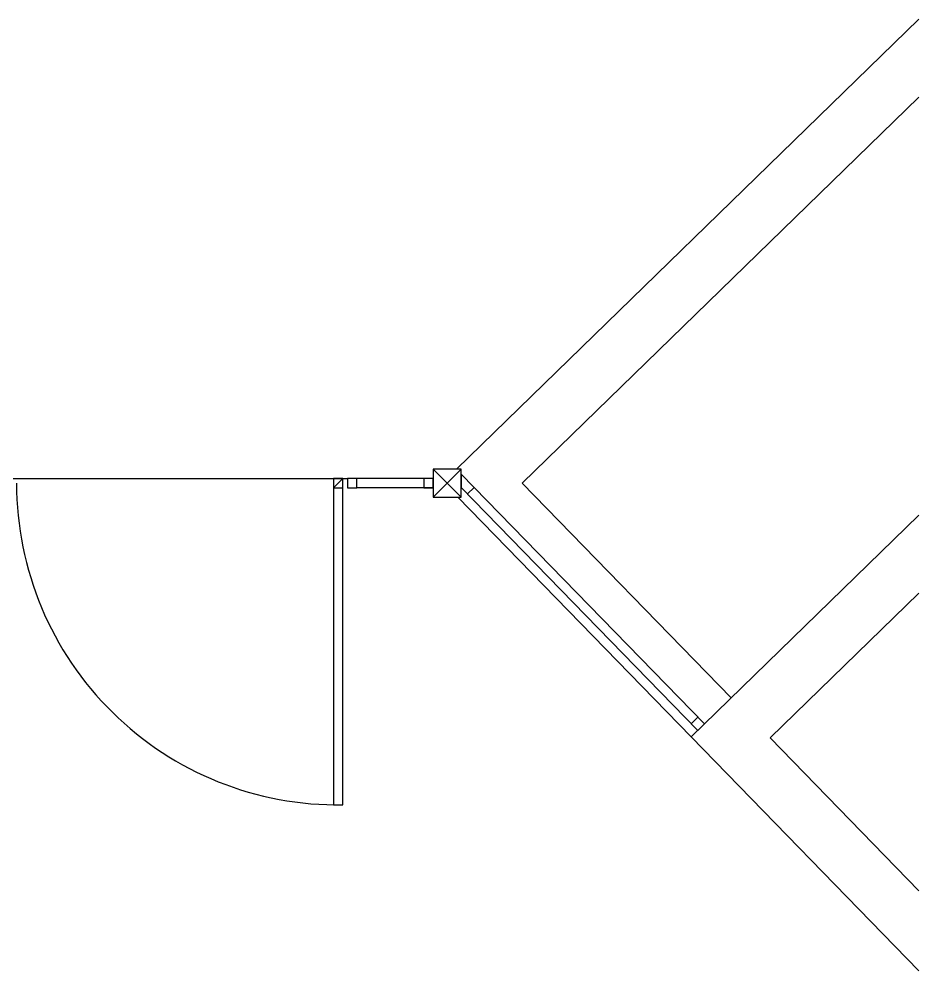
# Model space of a CAD drawing. Extents: x -6708 to 51378, y -17661 to 34250.
# Drawn here: x 29622 to 34449, y 725 to 5831 of the extents above; entities that cross this region are included whole.
import ezdxf

# ---------------------------------------------------------------- set-up
doc = ezdxf.new("R2010")
doc.units = 0
doc.header["$LTSCALE"] = 5
doc.header["$MEASUREMENT"] = 0
doc.layers.add('0-BCA', color=33, linetype='CONTINUOUS')
doc.layers.add('0-TEXT', color=7, linetype='CONTINUOUS')

msp = doc.modelspace()

# ---------------------------------------------------------------- linework, layer by layer
at = {"layer": '0-BCA'}
for p, q in [((31967.9, 3415.8, 0), (34449, 5831.2, 0)), ((32320.9, 3340.8, 0), (34449, 5412.5, 0)), ((33441.5, 2189.7, 0), (32320.9, 3340.8, 0)), ((33226.5, 1980.5, 0), (31975.2, 3265.8, 0)), ((34449, 3170.6, 0), (33226.5, 1980.5, 0)), ((34449, 2751.9, 0), (33650.7, 1974.8, 0)), ((33226.5, 1980.5, 0), (34449, 724.8, 0)), ((33650.7, 1974.8, 0), (34449, 1154.9, 0))]:
    msp.add_line(p, q, dxfattribs=at)
at = {"layer": '0-BCA', "color": 3}
for p, q in [((31843.4, 3415.8, 0), (31993.4, 3265.8, 0)), ((31993.4, 3415.8, 0), (31843.4, 3265.8, 0)), ((33298.2, 2050.2, 0), (31993.4, 3390.5, 0)), ((31843.4, 3365.8, 0), (31433.7, 3365.8, 0)), ((31843.4, 3315.8, 0), (31433.7, 3315.8, 0)), ((33262.3, 2015.4, 0), (31993.4, 3318.8, 0))]:
    msp.add_line(p, q, dxfattribs=at)
at = {"layer": '0-BCA', "color": 1}
msp.add_line((27833.7, 3365.8), (31383.7, 3365.8), dxfattribs=at)
at = {"layer": '0-BCA', "color": 4}
for points in [[(31993.4, 3415.8), (31843.4, 3415.8), (31843.4, 3265.8), (31993.4, 3265.8)], [(31358.7, 3365.8), (31308.7, 3365.8), (31308.7, 3315.8), (31358.7, 3315.8)], [(31433.7, 3365.8), (31383.7, 3365.8), (31383.7, 3315.8), (31433.7, 3315.8)]]:
    msp.add_lwpolyline(points, close=True, dxfattribs=at)
at = {"layer": '0-BCA', "color": 4, "elevation": 0}
for points in [[(31993.4, 3318.8), (32027.8, 3283.5), (32063.6, 3318.4), (31993.4, 3390.5)], [(31843.4, 3365.8), (31793.4, 3365.8), (31793.4, 3315.8), (31843.4, 3315.8)], [(33227.5, 2051.2), (33262.3, 2015.4), (33298.2, 2050.2), (33263.3, 2086.1)]]:
    msp.add_lwpolyline(points, close=True, dxfattribs=at)
at = {"layer": '0-BCA', "color": 3}
msp.add_lwpolyline([(31308.7, 3365.8), (31308.7, 1615.9), (31358.7, 1615.9), (31358.7, 3365.8)], dxfattribs=at)
at = {"layer": '0-BCA', "color": 1}
msp.add_arc((31333.7, 3340.8), 1725, 180, 270.8304, dxfattribs=at)
at = {"layer": '0-TEXT'}
msp.add_line((31308.7, 3315.8), (31358.7, 3365.8), dxfattribs=at)

doc.saveas('drawing.dxf')
